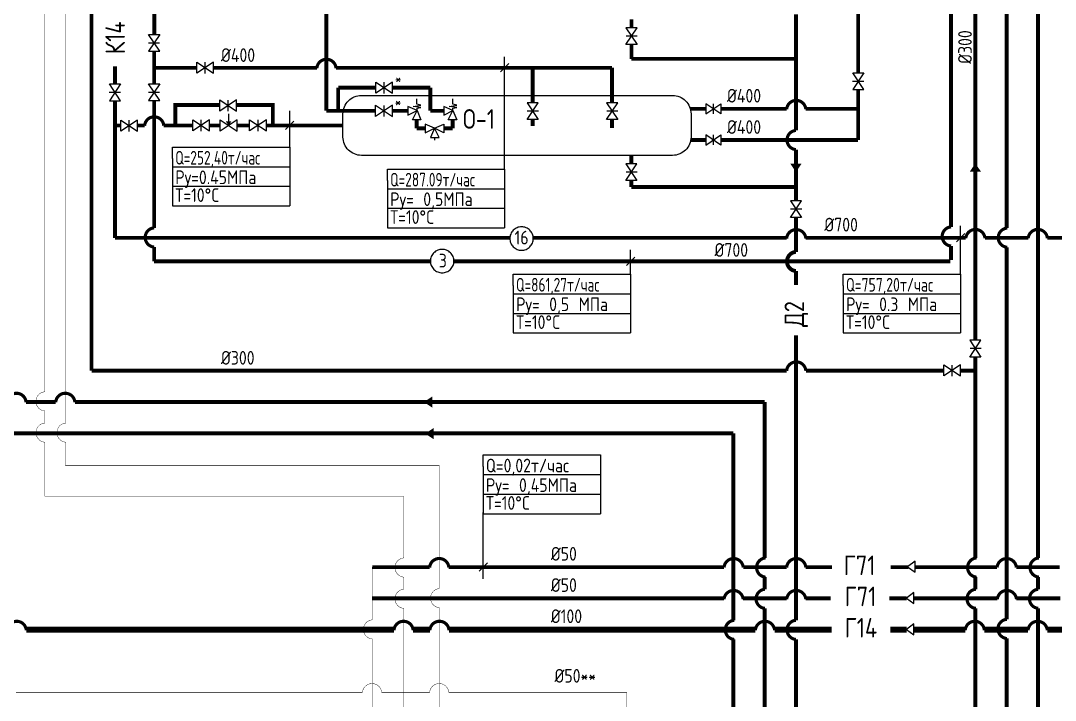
# Model space of a CAD drawing. Extents: x 0 to 118900, y 0 to 84100.
# Drawn here: x 22947 to 49379, y 17182 to 34555 of the extents above; entities that cross this region are included whole.
import ezdxf

# ---------------------------------------------------------------- set-up
doc = ezdxf.new("R2010")
doc.units = 0
doc.header["$LTSCALE"] = 1000
doc.layers.get('0').update_dxf_attribs({"linetype": 'CONTINUOUS'})
for name, color, linetype in [('LAYER1', 7, 'CONTINUOUS'), ('LAYER2', 7, 'CONTINUOUS'), ('ВОДА', 135, 'CONTINUOUS'), ('ГАЗ', 40, 'CONTINUOUS'), ('НЕФТЬ', 14, 'CONTINUOUS')]:
    doc.layers.add(name, color=color, linetype=linetype)
doc.styles.get("Standard").update_dxf_attribs({"font": 'txt.shx', "width": 0.75})

msp = doc.modelspace()

# ---------------------------------------------------------------- linework, layer by layer
for p, q in [((35310, 30761), (35310, 33628)), ((35205, 33245), (35417, 33458)), ((29819, 31322), (29819, 32252)), ((29714, 31772), (29926, 31984)), ((26825, 31322), (27686, 31322)), ((26825, 31030), (26825, 31322)), ((27686, 31322), (29819, 31322)), ((29819, 31322), (29819, 29822)), ((26825, 31030), (26825, 29822)), ((26825, 30822), (27686, 30822)), ((27686, 30822), (29819, 30822)), ((32315, 30469), (32315, 30761)), ((32315, 30761), (33176, 30761)), ((33176, 30761), (35310, 30761)), ((35310, 30761), (35310, 29261)), ((32315, 30469), (32315, 29261)), ((26825, 30322), (27686, 30322)), ((27686, 30322), (29819, 30322)), ((32315, 30261), (33176, 30261)), ((33176, 30261), (35310, 30261)), ((26825, 29822), (27686, 29822)), ((27686, 29822), (29819, 29822)), ((32315, 29761), (33176, 29761)), ((33176, 29761), (35310, 29761)), ((32315, 29261), (33176, 29261)), ((33176, 29261), (35310, 29261)), ((46851, 28899), (47064, 29111)), ((46957, 28074), (46957, 29313)), ((38527, 28074), (38527, 28695)), ((38422, 28296), (38634, 28509)), ((35532, 28074), (36393, 28074)), ((35532, 27783), (35532, 28074)), ((36393, 28074), (38527, 28074)), ((38527, 28074), (38527, 26574)), ((43962, 27783), (43962, 28074)), ((43962, 28074), (44823, 28074)), ((44823, 28074), (46957, 28074)), ((46957, 28074), (46957, 26574)), ((35532, 27783), (35532, 26574)), ((43962, 27783), (43962, 26574)), ((35532, 27574), (36393, 27574)), ((36393, 27574), (38527, 27574)), ((43962, 27574), (44823, 27574)), ((44823, 27574), (46957, 27574)), ((35532, 27074), (36393, 27074)), ((36393, 27074), (38527, 27074)), ((43962, 27074), (44823, 27074)), ((44823, 27074), (46957, 27074)), ((35532, 26574), (36393, 26574)), ((36393, 26574), (38527, 26574)), ((43962, 26574), (44823, 26574)), ((44823, 26574), (46957, 26574)), ((34761, 23453), (35622, 23453)), ((34761, 23161), (34761, 23453)), ((35622, 23453), (37756, 23453)), ((37756, 23453), (37756, 21953)), ((34761, 23161), (34761, 21953)), ((34761, 22953), (35622, 22953)), ((35622, 22953), (37756, 22953)), ((34761, 22453), (35622, 22453)), ((35622, 22453), (37756, 22453)), ((34761, 21953), (35622, 21953)), ((34762, 20287), (34762, 21985)), ((35622, 21953), (37756, 21953)), ((34656, 20481), (34869, 20693))]:
    msp.add_line(p, q)
at = {"const_width": 100}
for points in [[(24756, 41696), (24756, 25607)], [(48136, 29252), (48136, 40556)], [(47336, 26387), (47336, 34982)], [(48136, 21120), (48136, 28764)], [(47336, 20818), (47336, 25957)], [(24756, 25607), (42515, 25607)], [(43006, 25607), (46528, 25607)], [(46957, 25607), (47336, 25607)], [(23084, 24807), (23841, 24807)], [(24331, 24807), (41953, 24807)], [(22274, 24007), (41153, 24007)], [(48136, 20035), (48136, 21120)], [(47336, 20021), (47336, 20335)], [(48136, 19252), (48136, 20035)], [(47336, 13586), (47336, 19533)], [(48136, 14634), (48136, 18763)]]:
    msp.add_lwpolyline(points, dxfattribs=at)
at = {"color": 14, "const_width": 100}
for points in [[(48936, 20819), (48936, 41634)], [(46717, 29285), (46717, 40128)], [(44342, 40039), (44342, 33222)], [(30754, 35093), (30754, 32251)], [(26356, 33775), (26356, 33351)], [(26356, 33351), (26356, 32942)], [(27446, 33351), (26356, 33351)], [(30516, 33351), (27875, 33351)], [(38056, 33351), (31002, 33351)], [(36024, 33351), (36024, 32455)], [(38056, 33351), (38056, 32455)], [(31058, 32251), (31058, 32843)], [(32018, 32843), (31058, 32843)], [(33413, 32843), (32447, 32843)], [(33413, 32251), (33413, 32843)], [(44342, 32793), (44342, 31506)], [(26356, 32513), (26356, 29259)], [(32014, 32251), (30754, 32251)], [(32837, 32251), (32443, 32251)], [(33753, 32251), (33413, 32251)], [(40054, 32301), (40448, 32301)], [(40834, 32301), (42516, 32301)], [(43005, 32301), (44342, 32301)], [(33064, 32024), (33064, 31801)], [(33980, 32024), (33980, 31801)], [(36024, 32026), (36024, 31863)], [(38056, 32026), (38056, 31814)], [(40053, 31506), (40449, 31506)], [(40835, 31506), (44342, 31506)], [(26356, 28768), (26356, 28404)], [(46717, 28434), (46717, 28795)], [(26356, 28404), (33415, 28404)], [(34015, 28404), (46696, 28404)], [(48936, 20021), (48936, 20334)], [(48936, 13836), (48936, 19533)]]:
    msp.add_lwpolyline(points, dxfattribs=at)
at = {"color": 40, "const_width": 10}
for points in [[(23563, 34765), (23563, 25069)], [(24083, 34766), (24083, 24268)], [(23563, 24578), (23563, 24270)], [(23563, 23780), (23563, 22403)], [(24083, 23782), (24083, 23189)], [(24083, 23189), (33640, 23189)], [(33640, 23189), (33640, 21610)], [(23563, 22403), (32728, 22403)], [(32728, 22403), (32728, 20821)], [(33640, 21610), (33640, 20039)], [(31928, 20586), (31928, 19239)], [(32728, 20332), (32728, 20022)], [(32728, 19532), (32728, 12228)], [(33640, 19549), (33640, 16829)], [(31928, 18749), (31928, 16829)]]:
    msp.add_lwpolyline(points, dxfattribs=at)
at = {"color": 6, "const_width": 100}
for points in [[(38551, 34588), (38551, 34372)], [(42753, 34721), (42753, 31750)], [(38551, 33943), (38551, 33580)], [(42753, 31260), (42753, 29952)], [(38550, 31112), (38550, 30896)], [(38550, 30467), (38550, 30304)], [(42753, 29523), (42753, 28646)], [(42753, 28155), (42753, 27799)], [(42753, 26513), (42753, 19994)], [(42753, 20304), (42753, 19228)], [(42753, 18738), (42753, 14640)]]:
    msp.add_lwpolyline(points, dxfattribs=at)
for points in [[(38408, 33943), (38693, 34372), (38408, 34372), (38693, 33943), (38408, 33943)], [(26498, 33775), (26213, 34204), (26498, 34204), (26213, 33775), (26498, 33775)], [(38698, 34159), (38413, 34159)], [(26208, 33991), (26493, 33991)], [(27446, 33496), (27875, 33211), (27875, 33496), (27446, 33211), (27446, 33496)], [(27662, 33206), (27662, 33491)], [(44491, 32793), (44206, 33222), (44491, 33222), (44206, 32793), (44491, 32793)], [(25499, 32510), (25214, 32939), (25499, 32939), (25214, 32510), (25499, 32510)], [(26498, 32513), (26213, 32942), (26498, 32942), (26213, 32513), (26498, 32513)], [(32018, 32986), (32447, 32701), (32447, 32986), (32018, 32701), (32018, 32986)], [(32234, 32844), (32231, 32844)], [(32234, 32696), (32234, 32981)], [(44201, 33009), (44486, 33009)], [(25209, 32726), (25494, 32726)], [(26208, 32729), (26493, 32729)], [(28033, 32531), (28462, 32246), (28462, 32531), (28033, 32246), (28033, 32531)], [(28249, 32241), (28249, 32526)], [(33073, 32261), (33073, 32318), (33173, 32333), (32977, 32364), (33173, 32394), (33067, 32424), (33067, 32560)], [(33989, 32261), (33989, 32318), (34089, 32333), (33893, 32364), (34089, 32394), (33984, 32424), (33984, 32560)], [(28261, 32398), (28234, 32398)], [(32014, 32394), (32443, 32109), (32443, 32394), (32014, 32109), (32014, 32394)], [(32230, 32252), (32227, 32252)], [(32230, 32104), (32230, 32389)], [(35882, 32026), (36167, 32455), (35882, 32455), (36167, 32026), (35882, 32026)], [(37914, 32026), (38199, 32455), (37914, 32455), (38199, 32026), (37914, 32026)], [(40834, 32172), (40448, 32429), (40448, 32172), (40834, 32429), (40834, 32172)], [(40639, 32433), (40639, 32177)], [(25501, 32013), (25930, 31728), (25930, 32013), (25501, 31728), (25501, 32013)], [(25717, 31723), (25717, 32008)], [(27345, 32022), (27774, 31737), (27774, 32022), (27345, 31737), (27345, 32022)], [(27561, 31732), (27561, 32017)], [(28045, 32020), (28475, 31735), (28475, 32020), (28045, 31735), (28045, 32020)], [(28259, 32178), (28259, 31871)], [(28794, 32022), (29224, 31737), (29224, 32022), (28794, 31737), (28794, 32022)], [(29011, 31732), (29011, 32017)], [(36172, 32242), (35887, 32242)], [(38204, 32242), (37919, 32242)], [(27564, 31877), (27555, 31877)], [(28261, 31877), (28259, 31877)], [(29013, 31877), (29005, 31877)], [(40835, 31377), (40449, 31634), (40449, 31377), (40835, 31634), (40835, 31377)], [(40640, 31639), (40640, 31382)], [(38407, 30467), (38692, 30896), (38407, 30896), (38692, 30467), (38407, 30467)], [(38698, 30683), (38412, 30683)], [(42611, 29523), (42896, 29952), (42611, 29952), (42896, 29523), (42611, 29523)], [(42901, 29739), (42616, 29739)], [(47195, 25957), (47480, 26387), (47195, 26387), (47480, 25957), (47195, 25957)], [(47485, 26174), (47200, 26174)], [(46528, 25758), (46957, 25473), (46957, 25758), (46528, 25473), (46528, 25758)], [(46744, 25468), (46744, 25753)]]:
    msp.add_lwpolyline(points)
at = {"color": 102, "const_width": 100}
for points in [[(25356, 33385), (25356, 32939)], [(25356, 32510), (25356, 29004)], [(28033, 32398), (26899, 32398), (26899, 31877)], [(29389, 31877), (29389, 32398), (28462, 32398)], [(25501, 31877), (25356, 31877)], [(26113, 31877), (25930, 31877)], [(26899, 31877), (26602, 31877)], [(27345, 31877), (26899, 31877)], [(28045, 31877), (27774, 31877)], [(28794, 31877), (28475, 31877)], [(29389, 31877), (29224, 31877)], [(31181, 31877), (29389, 31877)]]:
    msp.add_lwpolyline(points, dxfattribs=at)
msp.add_lwpolyline([(39603, 31112), (31650, 31112, -0.414214), (31181, 31580), (31181, 32174, -0.414214), (31650, 32643), (39603, 32643, -0.414214), (40072, 32174), (40072, 31580, -0.414214)], format="xyb", close=True)
for points in [[(32837, 32361), (32837, 32142), (33073, 32261)], [(33173, 32024), (32955, 32024), (33073, 32261)], [(33753, 32361), (33753, 32142), (33989, 32261)], [(34089, 32024), (33871, 32024), (33989, 32261)]]:
    msp.add_lwpolyline(points, close=True)
at = {"color": 7}
msp.add_lwpolyline([(40640, 32301), (40641, 32301)], dxfattribs=at)
msp.add_lwpolyline([(28258, 31981, 141, 0, 0), (28258, 31873, 0, 0.0249, 0), (28258, 31873, 0, 0.0249, 0)], format="xyseb")
at = {"color": 7, "const_width": 100}
for points in [[(41953, 24807), (41953, 20819)], [(41153, 24007), (41153, 21610)], [(41153, 21610), (41153, 19993)], [(41953, 20334), (41953, 20022)], [(41153, 19993), (41153, 19226)], [(41953, 19532), (41953, 12240)], [(41153, 18740), (41153, 14638)]]:
    msp.add_lwpolyline(points, dxfattribs=at)
at = {"layer": 'LAYER1'}
for points in [[(33277, 31912), (33277, 31690), (33517, 31811)], [(33415, 31570), (33637, 31570), (33517, 31811)], [(33757, 31912), (33757, 31690), (33517, 31811)]]:
    msp.add_lwpolyline(points, close=True, dxfattribs=at)
msp.add_lwpolyline([(33526, 31499), (33526, 31570)], dxfattribs=at)
at = {"layer": 'LAYER1', "color": 7}
for points in [[(45605, 20592), (45796, 20454), (45796, 20739), (45605, 20592)], [(45575, 19792), (45766, 19654), (45766, 19939), (45575, 19792)], [(45575, 18992), (45766, 18854), (45766, 19139), (45575, 18992)]]:
    msp.add_lwpolyline(points, dxfattribs=at)
at = {"layer": 'LAYER2', "color": 14, "const_width": 80}
for points in [[(30513, 33341, -0.93073), (31004, 33341)], [(42515, 32289, -0.93073), (43006, 32289)], [(26356, 28768, -0.93073), (26356, 29259)], [(46717, 28795, -0.93073), (46717, 29285)], [(48961, 20331, -0.93073), (48961, 20822)], [(48946, 19532, -0.93073), (48946, 20022)]]:
    msp.add_lwpolyline(points, format="xyb", dxfattribs=at)
at = {"layer": 'LAYER2', "color": 102, "const_width": 80}
for points in [[(26112, 31869, -0.93073), (26603, 31869)], [(42515, 28987, -0.93073), (43006, 28987)], [(47092, 28991, -0.93073), (47582, 28991)], [(48686, 28991, -0.93073), (49177, 28991)]]:
    msp.add_lwpolyline(points, format="xyb", dxfattribs=at)
at = {"layer": 'LAYER2', "color": 6}
for points, const_width in [([(42753, 31260, -0.93073), (42753, 31750)], 80), ([(42753, 28155, -0.93073), (42753, 28646)], 100), ([(42753, 18738, -0.93073), (42753, 19228)], 80)]:
    msp.add_lwpolyline(points, format="xyb", dxfattribs=dict(at, const_width=const_width))
at = {"layer": 'LAYER2', "color": 7}
for points, const_width in [([(48149, 28763, -0.93073), (48149, 29253)], 80), ([(42515, 25605, -0.93073), (43006, 25605)], 80), ([(22594, 24803, -0.93073), (23084, 24803)], 80), ([(23841, 24803, -0.93073), (24331, 24803)], 80), ([(41976, 20331, -0.93073), (41976, 20822)], 80), ([(47366, 20331, -0.93073), (47366, 20822)], 80), ([(41962, 19532, -0.93073), (41962, 20022)], 80), ([(47351, 19532, -0.93073), (47351, 20022)], 80), ([(41175, 18738, -0.93073), (41175, 19228)], 80), ([(48142, 18762, -0.93073), (48142, 19253)], 80), ([(31678, 17382, -0.93073), (32168, 17382)], 10), ([(33394, 17382, -0.93073), (33885, 17382)], 10)]:
    msp.add_lwpolyline(points, format="xyb", dxfattribs=dict(at, const_width=const_width))
at = {"layer": 'LAYER2', "color": 40}
for points, const_width in [([(23564, 24578, -0.93073), (23564, 25069)], 10), ([(23565, 23780, -0.93073), (23565, 24270)], 10), ([(24101, 23780, -0.93073), (24101, 24270)], 10), ([(32736, 20331, -0.93073), (32736, 20822)], 10), ([(33394, 20578, -0.93073), (33885, 20578)], 80), ([(40916, 20578, -0.93073), (41406, 20578)], 80), ([(42515, 20578, -0.93073), (43006, 20578)], 80), ([(47892, 20578, -0.93073), (48383, 20578)], 80), ([(32736, 19532, -0.93073), (32736, 20022)], 10), ([(33646, 19549, -0.93073), (33646, 20040)], 10), ([(40915, 19762, -0.93073), (41405, 19762)], 80), ([(42515, 19762, -0.93073), (43006, 19762)], 80), ([(47897, 19762, -0.93073), (48388, 19762)], 80), ([(22600, 18974, -0.93073), (23090, 18974)], 80), ([(31930, 18749, -0.93073), (31930, 19239)], 10), ([(32483, 18974, -0.93073), (32973, 18974)], 80), ([(33400, 18974, -0.93073), (33891, 18974)], 80), ([(41716, 18974, -0.93073), (42207, 18974)], 80), ([(47077, 18974, -0.93073), (47567, 18974)], 80), ([(48683, 18974, -0.93073), (49173, 18974)], 80)]:
    msp.add_lwpolyline(points, format="xyb", dxfattribs=dict(at, const_width=const_width))
at = {"layer": 'ВОДА', "color": 6, "const_width": 100}
for points in [[(38551, 33580), (42753, 33580)], [(38550, 30304), (42753, 30304)]]:
    msp.add_lwpolyline(points, dxfattribs=at)
at = {"layer": 'ВОДА', "color": 102, "const_width": 100}
for points in [[(25356, 29004), (35443, 29004)], [(36042, 29004), (42517, 29004)], [(43004, 29004), (47093, 29004)], [(47581, 29004), (48687, 29004)], [(49176, 29004), (49928, 29004)]]:
    msp.add_lwpolyline(points, dxfattribs=at)
at = {"layer": 'ВОДА', "color": 40}
for points, const_width in [([(33395, 20586), (31928, 20586)], 100), ([(40916, 20586), (33884, 20586)], 100), ([(42516, 20586), (41406, 20586)], 100), ([(43672, 20586), (43005, 20586)], 100), ([(45170, 20586), (45624, 20586)], 100), ([(47893, 20586), (45796, 20586)], 100), ([(49488, 20586), (48382, 20586)], 100), ([(35420, 19786), (31928, 19786)], 100), ([(40917, 19786), (35420, 19786)], 100), ([(42518, 19786), (41402, 19786)], 100), ([(43642, 19786), (43003, 19786)], 100), ([(45583, 19786), (45140, 19786)], 100), ([(47900, 19786), (45766, 19786)], 100), ([(49509, 19786), (48385, 19786)], 100), ([(32484, 18986), (23089, 18986)], 150), ([(33402, 18986), (32972, 18986)], 150), ([(41717, 18986), (33890, 18986)], 150), ([(43662, 18986), (42206, 18986)], 150), ([(45583, 18986), (45168, 18986)], 150), ([(47078, 18986), (45766, 18986)], 150), ([(48684, 18986), (47566, 18986)], 150), ([(50307, 18986), (49172, 18986)], 150)]:
    msp.add_lwpolyline(points, dxfattribs=dict(at, const_width=const_width))
at = {"layer": 'ВОДА', "color": 7, "const_width": 10}
for points in [[(31678, 17386), (22829, 17386)], [(33394, 17386), (32168, 17386)], [(38429, 17386), (33884, 17386)]]:
    msp.add_lwpolyline(points, dxfattribs=at)
at = {"layer": 'ГАЗ', "color": 14, "const_width": 100}
for points in [[(33277, 31801), (33064, 31801)], [(33757, 31801), (33980, 31801)]]:
    msp.add_lwpolyline(points, dxfattribs=at)
at = {"layer": 'НЕФТЬ', "const_width": 100}
msp.add_lwpolyline([(26360, 40509), (26360, 34204)], dxfattribs=at)
at = {"layer": 'НЕФТЬ', "color": 6}
msp.add_lwpolyline([(42753, 30686, 0, 285, 0), (42753, 30899, 285, 285, 0)], format="xyseb", dxfattribs=at)
at = {"layer": 'НЕФТЬ', "color": 0}
for points in [[(47336, 30910, 0, 285, 0), (47336, 30697, 285, 285, 0)], [(33249, 24807, 0, 285, 0), (33462, 24807, 285, 285, 0)], [(33284, 24000, 0, 285, 0), (33497, 24000, 285, 285, 0)]]:
    msp.add_lwpolyline(points, format="xyseb", dxfattribs=at)
at = {"layer": 'НЕФТЬ', "color": 7}
for points in [[(35743, 29287, 0.098491), (35628, 29264, 0.098491), (35531, 29199, 0.098491), (35466, 29102, 0.098491), (35443, 28987, 0.098491), (35466, 28872, 0.098491), (35531, 28775, 0.098491), (35628, 28710, 0.098491), (35743, 28687, 0.098491), (35858, 28710, 0.098491), (35955, 28775, 0.098491), (36020, 28872, 0.098491), (36043, 28987, 0.098491), (36020, 29102, 0.098491), (35955, 29199, 0.098491), (35858, 29264, 0.098491)], [(33715, 28710, 0.098491), (33600, 28687, 0.098491), (33502, 28622, 0.098491), (33437, 28525, 0.098491), (33415, 28410, 0.098491), (33437, 28295, 0.098491), (33502, 28198, 0.098491), (33600, 28133, 0.098491), (33715, 28110, 0.098491), (33829, 28133, 0.098491), (33927, 28198, 0.098491), (33992, 28295, 0.098491), (34015, 28410, 0.098491), (33992, 28525, 0.098491), (33927, 28622, 0.098491), (33829, 28687, 0.098491)]]:
    msp.add_lwpolyline(points, format="xyb", close=True, dxfattribs=at)
at = {"layer": 'НЕФТЬ', "color": 0, "const_width": 10}
msp.add_lwpolyline([(38429, 17386), (38429, 16804)], dxfattribs=at)

# ---------------------------------------------------------------- texts
at = {"width": 0.8}
for s, p in [('К14', (25610, 33697)), ('Д2', (42961, 26728))]:
    msp.add_text(s, height=500, rotation=90, dxfattribs=at).set_placement(p)
for s, height, width, p in [('*', 300, 0.8, (32507, 32924)), ('*', 300, 0.8, (32503, 32332)), ('О-1', 500, 0.8, (34246, 31793)), ('Q=252,40т/час', 350, 0.68, (26895, 30877)), ('Ру=0.45МПа', 350, 0.8, (26895, 30377)), ('Q=287.09т/час', 350, 0.68, (32385, 30316)), ('Т=10%%dC', 350, 0.8, (26895, 29921)), ('Ру= 0,5МПа', 350, 0.8, (32385, 29816)), ('Т=10%%dC', 350, 0.8, (32385, 29360)), ('16', 350, 0.8, (35565, 28836)), ('3', 350, 0.8, (33629, 28247)), ('Q=861,27т/час', 350, 0.68, (35602, 27630)), ('Q=757,20т/час', 350, 0.7, (44032, 27630)), ('Ру= 0,5 МПа', 350, 0.8, (35602, 27130)), ('Ру= 0.3 МПа', 350, 0.8, (44032, 27130)), ('Т=10%%dC', 350, 0.8, (35602, 26674)), ('Т=10%%dC', 350, 0.8, (44032, 26674)), ('Q=0,02т/час', 350, 0.8, (34831, 23008)), ('Ру= 0,45МПа', 350, 0.8, (34831, 22508)), ('Т=10%%dC', 350, 0.8, (34831, 22052)), ('Г71', 500, 0.8, (43972, 20382)), ('Г71', 500, 0.8, (43996, 19587)), ('Г14', 500, 0.8, (43996, 18787))]:
    msp.add_text(s, height=height, dxfattribs=dict(width=width)).set_placement(p)
at = {"layer": 'ВОДА', "color": 7, "width": 0.8}
msp.add_text('%%C300', height=350, rotation=90, dxfattribs=at).set_placement((47247, 33453))
for s, p in [('%%C400', (28064, 33500)), ('%%C400', (40991, 32462)), ('%%C400', (40991, 31662)), ('%%C700', (43479, 29166)), ('%%C700', (40673, 28519)), ('%%C300', (28064, 25762)), ('%%C50', (36491, 20752)), ('%%C50', (36491, 19953)), ('%%C100', (36491, 19156)), ('%%C50**', (36584, 17633))]:
    msp.add_text(s, height=350, dxfattribs=at).set_placement(p)

doc.saveas('drawing.dxf')
